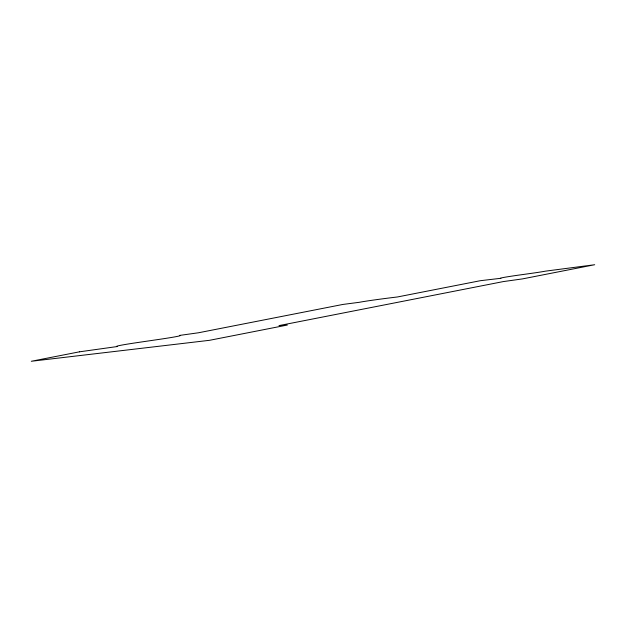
<?xml version="1.0" encoding="UTF-8"?>
<svg xmlns="http://www.w3.org/2000/svg" width="626" height="626" viewBox="0 0 626 626"><rect width="100%" height="100%" fill="white"/><g stroke="black" fill="none" stroke-linecap="round" stroke-linejoin="round"><path stroke-width="0.94" d="M79.439 351.828L31.3 361.272L209.577 340.301L287.365 325.035L279 325.598L503.327 281.583L522.389 278.914L594.7 264.728L545.536 271.144A31.292 0.822 -7.3 0 1 528.696 273.726L521.145 274.775A32.795 0.861 -7.3 0 0 500.894 278.288L480.322 280.706L397.416 296.974A29.68 0.775 -7.3 0 0 359.293 302.303L342.899 304.439L198.481 332.774L179.419 335.442A52.349 1.369 -7.3 0 1 157.948 339.558L139.934 342.195A54.72 1.432 -7.3 0 0 117.563 346.499L79.439 351.828"/></g></svg>
